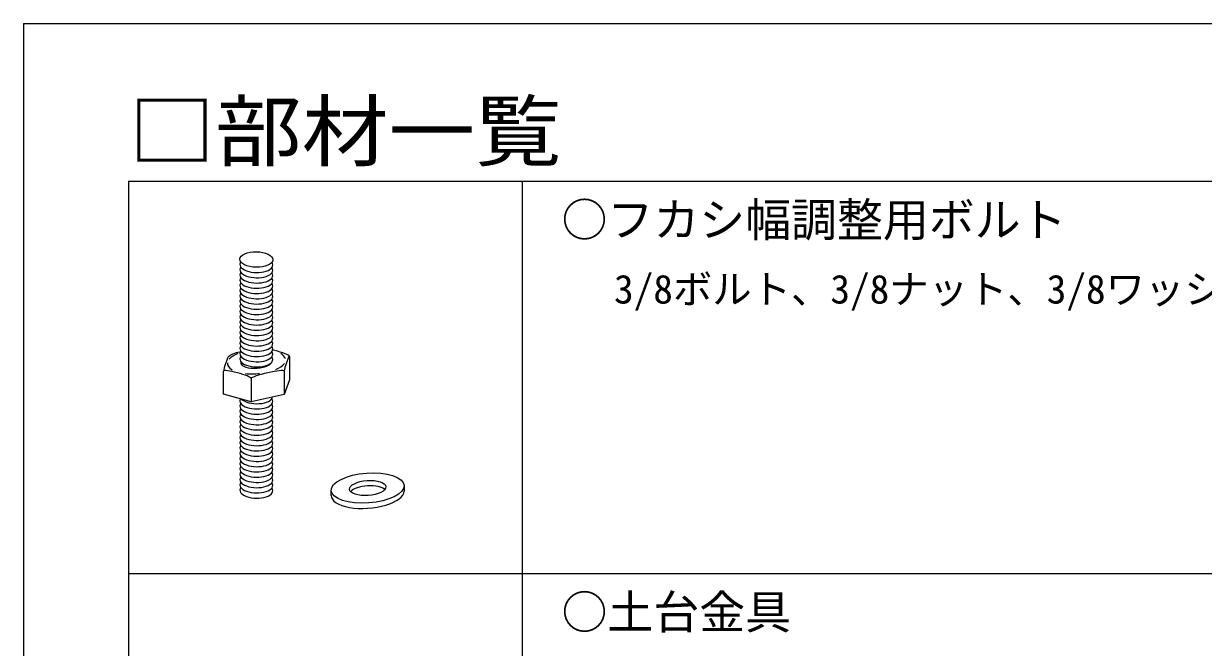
# Model space of a CAD drawing. Units: millimetres, scale not verified. Extents: x -1560 to 1560, y -1077 to 1060.
# Drawn here: x -1560 to -1200.3, y 869.8 to 1060 of the extents above; entities that cross this region are included whole.
import ezdxf
from ezdxf.enums import TextEntityAlignment as Align

# ---------------------------------------------------------------- set-up
doc = ezdxf.new("R2010")
doc.units = ezdxf.units.MM
doc.header["$LTSCALE"] = 8
for name, color, linetype, lineweight in [('B-1_吊り材', 7, 'Continuous', 18), ('B-9_躯体他', 4, 'Continuous', 9), ('B-A_クリップ', 7, 'Continuous', 18), ('F-3_野縁', 3, 'Continuous', 18)]:
    doc.layers.add(name, color=color, linetype=linetype, lineweight=lineweight)
doc.layers.add('F-6_文字', color=7, linetype='Continuous')
doc.styles.add('ＭＳ ゴシック', font='')
doc.styles.get('ＭＳ ゴシック').set_extended_font_data('MS Gothic')

msp = doc.modelspace()

# ---------------------------------------------------------------- linework, layer by layer
at = {"layer": 'B-1_吊り材'}
for p, q in [((-1466.227, 916.122), (-1466.227, 917.722)), ((-1443.994, 919.064), (-1443.994, 917.464))]:
    msp.add_line(p, q, dxfattribs=at)
for centre, major_axis, ratio in [((-1489.055, 988.071), (5.002, -0.115), 0.474095), ((-1455.11, 918.393), (11.111, 0.807), 0.410193), ((-1455.11, 918.393), (-5.556, -0.404), 0.410193)]:
    msp.add_ellipse(centre, major_axis=major_axis, ratio=ratio, dxfattribs=at)
for centre, major_axis, ratio, start_param, end_param in [((-1489.055, 986.471), (5.002, -0.115), 0.474095, 2.8085354, 6.637984), ((-1489.055, 984.871), (5.002, -0.115), 0.474095, 2.8085354, 6.637984), ((-1489.055, 983.271), (5.002, -0.115), 0.474095, 2.8085354, 6.637984), ((-1489.055, 981.671), (5.002, -0.115), 0.474095, 2.8085354, 6.637984), ((-1489.055, 980.071), (5.002, -0.115), 0.474095, 2.8085354, 6.637984), ((-1489.055, 978.471), (5.002, -0.115), 0.474095, 2.8085354, 6.637984), ((-1489.055, 976.871), (5.002, -0.115), 0.474095, 2.8085354, 6.637984), ((-1489.055, 975.271), (5.002, -0.115), 0.474095, 2.8085354, 6.637984), ((-1489.055, 973.671), (5.002, -0.115), 0.474095, 2.8085354, 6.637984), ((-1489.055, 972.071), (5.002, -0.115), 0.474095, 2.8085354, 6.637984), ((-1489.055, 970.471), (5.002, -0.115), 0.474095, 2.8085354, 6.637984), ((-1489.055, 968.871), (5.002, -0.115), 0.474095, 2.8085354, 6.637984), ((-1489.055, 967.271), (5.002, -0.115), 0.474095, 2.8085354, 6.637984), ((-1489.055, 965.671), (5.002, -0.115), 0.474095, 2.8085354, 6.637984), ((-1489.055, 964.071), (5.002, -0.115), 0.474095, 2.8085354, 6.637984), ((-1489.055, 962.471), (5.002, -0.115), 0.474095, 2.8085354, 6.637984), ((-1489.055, 960.871), (5.002, -0.115), 0.474095, 2.8085354, 6.637984), ((-1489.055, 959.271), (5.002, -0.115), 0.474095, 2.8085354, 6.637984), ((-1489.055, 957.671), (5.002, -0.115), 0.474095, 2.8085354, 6.637984), ((-1489.055, 956.071), (5.002, -0.115), 0.474095, 0.3461234, 0.3547987), ((-1489.055, 946.471), (5.002, -0.115), 0.474095, 3.6119794, 6.202019), ((-1489.055, 943.271), (5.002, -0.115), 0.474095, 2.8085354, 6.637984), ((-1489.055, 941.671), (5.002, -0.115), 0.474095, 2.8085354, 6.637984), ((-1489.055, 944.871), (5.002, -0.115), 0.474095, 2.8827025, 6.637984), ((-1489.055, 940.071), (5.002, -0.115), 0.474095, 2.8085354, 6.637984), ((-1489.055, 938.471), (5.002, -0.115), 0.474095, 2.8085354, 6.637984), ((-1489.055, 936.871), (5.002, -0.115), 0.474095, 2.8085354, 6.637984), ((-1489.055, 935.271), (5.002, -0.115), 0.474095, 2.8085354, 6.637984), ((-1489.055, 933.671), (5.002, -0.115), 0.474095, 2.8085354, 6.637984), ((-1489.055, 932.071), (5.002, -0.115), 0.474095, 2.8085354, 6.637984), ((-1489.055, 930.471), (5.002, -0.115), 0.474095, 2.8085354, 6.637984), ((-1489.055, 928.871), (5.002, -0.115), 0.474095, 2.8085354, 6.637984), ((-1489.055, 927.271), (5.002, -0.115), 0.474095, 2.8085354, 6.637984), ((-1489.055, 925.671), (5.002, -0.115), 0.474095, 2.8085354, 6.637984), ((-1489.055, 924.071), (5.002, -0.115), 0.474095, 2.8085354, 6.637984), ((-1489.055, 922.471), (5.002, -0.115), 0.474095, 2.8085354, 6.637984), ((-1489.055, 920.871), (5.002, -0.115), 0.474095, 2.8085354, 6.637984), ((-1489.055, 919.271), (5.002, -0.115), 0.474095, 2.8085354, 6.637984), ((-1489.055, 917.671), (5.002, -0.115), 0.474095, 2.8085354, 6.637984), ((-1455.11, 916.793), (11.111, 0.807), 0.410193, 3.1117915, 6.2533842), ((-1455.11, 916.793), (-5.556, -0.404), 0.410193, 3.4686734, 5.8965023)]:
    msp.add_ellipse(centre, major_axis=major_axis, ratio=ratio, start_param=start_param, end_param=end_param, dxfattribs=at)
at = {"layer": 'B-9_躯体他'}
for start_param, end_param in [(2.2290904, 2.7553389), (0.0600078, 0.5561709), (3.0570245, 3.7002533), (4.2932244, 4.7884203), (5.4020339, 5.9538589)]:
    msp.add_ellipse((-1489.003, 956.903), major_axis=(8.889, 0.646), ratio=0.410193, start_param=start_param, end_param=end_param, dxfattribs=at)
at = {"layer": 'B-A_クリップ'}
for p, q in [((-1497.477, 958.636), (-1497.173, 958.812)), ((-1479.047, 958.671), (-1478.982, 958.607)), ((-1478.967, 958.533), (-1478.967, 951.433)), ((-1499.039, 946.972), (-1499.039, 954.072)), ((-1480.57, 954.043), (-1480.57, 946.943)), ((-1490.606, 951.813), (-1490.606, 944.713))]:
    msp.add_line(p, q, dxfattribs=at)
msp.add_lwpolyline([(-1478.967, 951.433), (-1480.57, 946.943), (-1490.606, 944.713), (-1499.039, 946.972)], dxfattribs=at)
for centre, major_axis, ratio, start_param, end_param in [((-1483.183, 959.663), (-4.213, 1.151), 0.132602, 3.3728295, 5.0110855), ((-1498.237, 956.317), (-0.78, -2.323), 0.080122, 3.2320907, 6.0489062), ((-1492.417, 959.677), (-5.016, -1.13), 0.113869, 5.0377348, 5.9327598), ((-1489.003, 956.903), (4.778, 0.347), 0.410193, 2.9626547, 6.0928797), ((-1479.768, 956.288), (-0.78, -2.323), 0.080122, 2.9073136, 6.0489062), ((-1494.822, 952.943), (-4.213, 1.151), 0.132602, 3.1777912, 6.3193836), ((-1485.588, 952.928), (-5.016, -1.13), 0.113869, 3.1159443, 6.2575369)]:
    msp.add_ellipse(centre, major_axis=major_axis, ratio=ratio, start_param=start_param, end_param=end_param, dxfattribs=at)
at = {"layer": 'F-3_野縁'}
for p, q in [((-1560, 1060), (1560, 1060)), ((-1560, 1060), (-1560, -1060)), ((-1528, 1012), (-16, 1012)), ((-1528, 1012), (-1528, 653.098)), ((-1528, 892.366), (-16, 892.366))]:
    msp.add_line(p, q, dxfattribs=at)
at = {"layer": 'F-3_野縁', "color": 4, "lineweight": 9}
msp.add_line((-1408, 1012), (-1408, 653.098), dxfattribs=at)

# ---------------------------------------------------------------- texts
at = {"layer": 'F-6_文字', "style": 'ＭＳ ゴシック', "width": 1.1}
msp.add_text('□部材一覧', height=17.6, dxfattribs=at).set_placement((-1528, 1013.098), align=Align.BOTTOM_LEFT)
at = {"layer": 'F-6_文字', "style": 'ＭＳ ゴシック'}
for s, height, p in [('○フカシ幅調整用ボルト', 10.26, (-1396, 992)), ('3/8ボルト、3/8ナット、3/8ワッシャー', 8.798, (-1380, 972)), ('○土台金具', 10.26, (-1396, 872.366))]:
    msp.add_text(s, height=height, dxfattribs=at).set_placement(p, align=Align.BOTTOM_LEFT)

doc.saveas('drawing.dxf')
